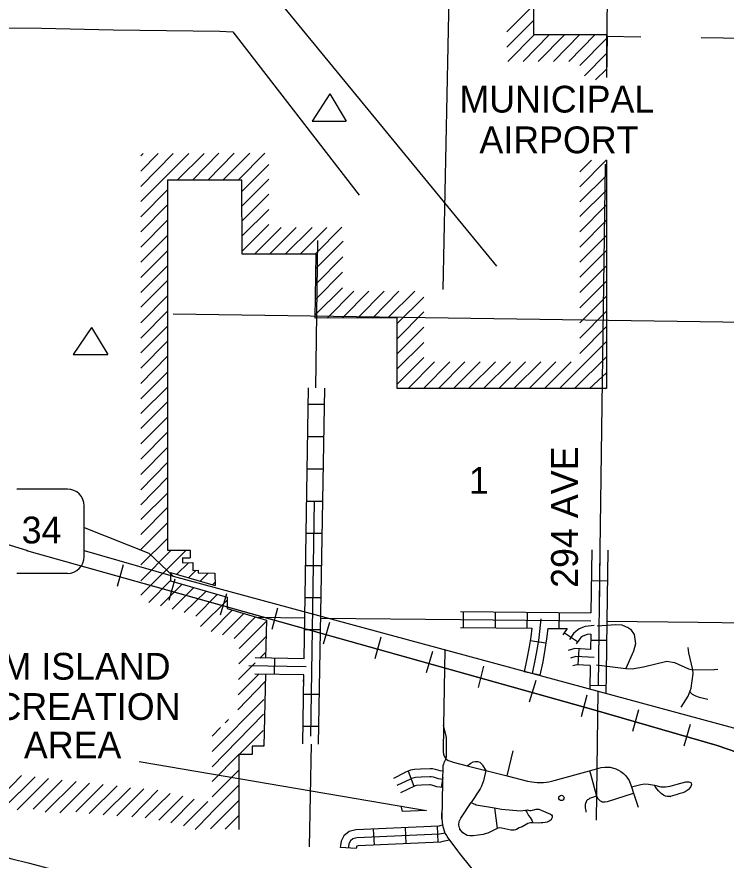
# Model space of a CAD drawing. Extents: x 1114317 to 1552118, y 15990191 to 16382059.
# Drawn here: x 1297762 to 1311011, y 16110307 to 16126048 of the extents above; entities that cross this region are included whole.
import ezdxf

# ---------------------------------------------------------------- set-up
doc = ezdxf.new("R2010")
doc.units = 0
for name, color, linetype in [('L13', 7, 'Continuous'), ('L14', 7, 'Continuous'), ('L15', 7, 'Continuous'), ('L16', 7, 'Continuous'), ('L17', 7, 'Continuous'), ('L2', 7, 'Continuous'), ('L3', 7, 'Continuous'), ('L30', 7, 'Continuous'), ('L35', 7, 'Continuous'), ('L36', 7, 'Continuous'), ('L4', 7, 'Continuous'), ('L8', 7, 'Continuous'), ('L9', 7, 'Continuous')]:
    doc.layers.add(name, color=color, linetype=linetype)

msp = doc.modelspace()

# ---------------------------------------------------------------- linework, layer by layer
at = {"layer": 'L13'}
for p, q in [((1308854, 16130818), (1308776, 16125334)), ((1308786, 16125688), (1308775, 16124919)), ((1308779, 16125688), (1309418, 16125677)), ((1310543, 16125662), (1312762, 16125626)), ((1308753, 16123296), (1308653, 16116097)), ((1303378, 16121871), (1303344, 16119121)), ((1300685, 16120503), (1315862, 16120286)), ((1302240, 16114840), (1303140, 16114831)), ((1303440, 16114827), (1306050, 16114800)), ((1308784, 16114770), (1310490, 16114750)), ((1310490, 16114750), (1312251, 16114729)), ((1308616, 16113460), (1308583, 16111051)), ((1303259, 16112475), (1303224, 16110555))]:
    msp.add_line(p, q, dxfattribs=at)
at = {"layer": 'L15'}
for p, q in [((1299751, 16115820), (1299634, 16115418)), ((1300711, 16115550), (1300601, 16115154)), ((1301678, 16115276), (1301562, 16114880)), ((1302633, 16115012), (1302528, 16114610)), ((1303600, 16114742), (1303483, 16114336)), ((1304560, 16114468), (1304450, 16114067)), ((1305527, 16114204), (1305411, 16113803)), ((1306482, 16113929), (1306377, 16113528)), ((1307454, 16113660), (1307332, 16113259)), ((1308410, 16113385), (1308304, 16112984)), ((1309376, 16113111), (1309260, 16112710)), ((1310337, 16112836), (1310220, 16112435))]:
    msp.add_line(p, q, dxfattribs=at)
for points in [[(1278246, 16123418), (1278563, 16122995), (1278937, 16122721), (1279634, 16122583), (1280300, 16122567), (1280759, 16122604), (1281377, 16122784), (1282079, 16122953), (1282929, 16123143), (1283262, 16123217), (1283563, 16123254), (1283853, 16123238), (1284059, 16123117), (1284634, 16122583), (1286577, 16120867), (1287792, 16119811), (1288610, 16119310), (1289370, 16118829), (1289983, 16118555), (1290627, 16118343), (1291778, 16117979), (1292961, 16117610), (1294217, 16117235), (1297961, 16116084)], [(1297945, 16116084), (1308541, 16113111), (1310844, 16112446), (1314027, 16111353), (1314650, 16111126), (1315833, 16110777)], [(1315833, 16110777), (1314650, 16111126), (1314027, 16111353), (1310844, 16112446), (1308541, 16113111), (1298967, 16115797)]]:
    msp.add_lwpolyline(points, dxfattribs=at)
at = {"layer": 'L16'}
for p, q in [((1307415, 16127681), (1307415, 16125717)), ((1307415, 16125717), (1308776, 16125717)), ((1308776, 16125717), (1308776, 16124916)), ((1308776, 16123373), (1308776, 16119108)), ((1301968, 16123002), (1300577, 16122998)), ((1300577, 16122998), (1300577, 16116093)), ((1301973, 16121616), (1301968, 16123002)), ((1303351, 16121619), (1301973, 16121616)), ((1303336, 16120425), (1303351, 16121619)), ((1304864, 16120427), (1303336, 16120425)), ((1304864, 16119108), (1304864, 16120427)), ((1308776, 16119108), (1304864, 16119108)), ((1300577, 16116093), (1301001, 16116092)), ((1301001, 16116092), (1301000, 16115949)), ((1300857, 16115951), (1301000, 16115949)), ((1300857, 16115951), (1300857, 16115858)), ((1300857, 16115858), (1301048, 16115860)), ((1301048, 16115860), (1301048, 16115716)), ((1300635, 16115678), (1301466, 16115431)), ((1300635, 16115678), (1300635, 16115520)), ((1301048, 16115716), (1301152, 16115722)), ((1301152, 16115722), (1301152, 16115668)), ((1300635, 16115520), (1301693, 16115216)), ((1301152, 16115668), (1301461, 16115664)), ((1301461, 16115664), (1301466, 16115431)), ((1301693, 16115216), (1301694, 16115006)), ((1301694, 16115006), (1302424, 16114785)), ((1302424, 16114785), (1302409, 16114078)), ((1302405, 16113778), (1302377, 16112432)), ((1302390, 16113775), (1302390, 16113774)), ((1302377, 16112432), (1302156, 16112432)), ((1302156, 16112432), (1302156, 16112282)), ((1302156, 16112282), (1301911, 16112282)), ((1301911, 16112282), (1301911, 16110880))]:
    msp.add_line(p, q, dxfattribs=at)
for points in [[(1306915, 16125767), (1307415, 16126267)], [(1306915, 16125481), (1307415, 16125981)], [(1306935, 16125217), (1307429, 16125717)], [(1307220, 16125217), (1307713, 16125717)], [(1307500, 16125217), (1308000, 16125717)], [(1307785, 16125217), (1308278, 16125717)], [(1308070, 16125217), (1308563, 16125717)], [(1308276, 16125142), (1308776, 16125642)], [(1308367, 16124949), (1308776, 16125367)], [(1308573, 16124871), (1308776, 16125074)], [(1300077, 16122603), (1300973, 16123499)], [(1300077, 16122882), (1300685, 16123499)], [(1300077, 16123167), (1300404, 16123498)], [(1300077, 16123451), (1300122, 16123497)], [(1300757, 16122999), (1301259, 16123500)], [(1301043, 16123000), (1301537, 16123501)], [(1301329, 16123001), (1301824, 16123502)], [(1301610, 16123001), (1302112, 16123503)], [(1301896, 16123002), (1302397, 16123504)], [(1302375, 16123486), (1302375, 16123486)], [(1301969, 16122795), (1302467, 16123294)], [(1308276, 16122877), (1308776, 16123377)], [(1308276, 16123157), (1308495, 16123376)], [(1308276, 16122598), (1308776, 16123088)], [(1301970, 16122522), (1302468, 16123020)], [(1300077, 16122318), (1300577, 16122818)], [(1308276, 16122321), (1308776, 16122815)], [(1301971, 16122238), (1302469, 16122736)], [(1300077, 16122038), (1300577, 16122538)], [(1301972, 16121962), (1302470, 16122452)], [(1308276, 16122038), (1308776, 16122538)], [(1300077, 16121747), (1300577, 16122252)], [(1301973, 16121675), (1302471, 16122173)], [(1308276, 16121752), (1308776, 16122253)], [(1300077, 16121468), (1300577, 16121968)], [(1302200, 16121617), (1302701, 16122118)], [(1302481, 16121617), (1302981, 16122118)], [(1302777, 16121618), (1303278, 16122119)], [(1303052, 16121618), (1303553, 16122119)], [(1303332, 16121619), (1303833, 16122120)], [(1303349, 16121351), (1303857, 16121858)], [(1308276, 16121471), (1308776, 16121965)], [(1300077, 16121183), (1300577, 16121683)], [(1308276, 16121188), (1308776, 16121688)], [(1303345, 16121061), (1303852, 16121569)], [(1300077, 16120904), (1300577, 16121399)], [(1308276, 16120902), (1308776, 16121402)], [(1303341, 16120771), (1303847, 16121284)], [(1300077, 16120628), (1300577, 16121128)], [(1308276, 16120617), (1308776, 16121117)], [(1303336, 16120483), (1303843, 16120989)], [(1303559, 16120425), (1304060, 16120926)], [(1303839, 16120426), (1304340, 16120926)], [(1304125, 16120426), (1304625, 16120927)], [(1304406, 16120426), (1304900, 16120927)], [(1304689, 16120427), (1305196, 16120927)], [(1300077, 16120338), (1300577, 16120838)], [(1304864, 16120326), (1305364, 16120813)], [(1308276, 16120337), (1308776, 16120837)], [(1300077, 16120053), (1300577, 16120553)], [(1308276, 16120052), (1308776, 16120552)], [(1304864, 16120041), (1305364, 16120541)], [(1300077, 16119779), (1300577, 16120274)], [(1304864, 16119761), (1305364, 16120254)], [(1308276, 16119767), (1308776, 16120267)], [(1300077, 16119493), (1300577, 16119993)], [(1304864, 16119476), (1305364, 16119969)], [(1307896, 16119108), (1308776, 16119987)], [(1300077, 16119207), (1300577, 16119713)], [(1304864, 16119190), (1305364, 16119690)], [(1305071, 16119108), (1305564, 16119608)], [(1305356, 16119108), (1305850, 16119608)], [(1305641, 16119108), (1306128, 16119608)], [(1305921, 16119108), (1306414, 16119608)], [(1306197, 16119108), (1306703, 16119608)], [(1306481, 16119108), (1306981, 16119608)], [(1306766, 16119108), (1307266, 16119608)], [(1307047, 16119108), (1307553, 16119608)], [(1307331, 16119108), (1307831, 16119608)], [(1307616, 16119108), (1308116, 16119608)], [(1308181, 16119108), (1308776, 16119702)], [(1300077, 16118918), (1300577, 16119418)], [(1308459, 16119108), (1308776, 16119405)], [(1300077, 16118644), (1300577, 16119138)], [(1308751, 16119108), (1308776, 16119131)], [(1300077, 16118363), (1300577, 16118863)], [(1300077, 16118078), (1300577, 16118578)], [(1300077, 16117793), (1300577, 16118293)], [(1300077, 16117508), (1300577, 16118008)], [(1300077, 16117222), (1300577, 16117728)], [(1300077, 16116942), (1300577, 16117448)], [(1300077, 16116663), (1300577, 16117158)], [(1300077, 16116383), (1300577, 16116888)], [(1300077, 16116103), (1300577, 16116603)], [(1300077, 16115817), (1300577, 16116309)], [(1300077, 16115518), (1300645, 16116093)], [(1300077, 16115256), (1300925, 16116092)], [(1300752, 16115643), (1300967, 16115859)], [(1300971, 16115578), (1301113, 16115720)], [(1300226, 16115117), (1300635, 16115526)], [(1301187, 16115514), (1301339, 16115666)], [(1300447, 16115054), (1300851, 16115458)], [(1300665, 16114991), (1301069, 16115395)], [(1301414, 16115446), (1301464, 16115496)], [(1300889, 16114927), (1301296, 16115330)], [(1301107, 16114864), (1301508, 16115269)], [(1301195, 16114671), (1301698, 16115166)], [(1301393, 16114575), (1301789, 16114977)], [(1301604, 16114511), (1302005, 16114912)], [(1301819, 16114446), (1302220, 16114846)], [(1301914, 16114256), (1302423, 16114765)], [(1301909, 16113970), (1302418, 16114479)], [(1302303, 16114080), (1302412, 16114188)], [(1301903, 16113679), (1302211, 16113988)], [(1301891, 16113115), (1302402, 16113641)], [(1301897, 16113392), (1302281, 16113780)], [(1301411, 16112338), (1302377, 16113303)], [(1301411, 16112051), (1302370, 16113029)], [(1301656, 16112873), (1301714, 16112932)], [(1301411, 16112620), (1301568, 16112782)], [(1301915, 16112282), (1302362, 16112728)], [(1302356, 16112432), (1302378, 16112454)], [(1301411, 16111778), (1301911, 16112278)], [(1301411, 16111488), (1301911, 16111988)], [(1297306, 16111336), (1297850, 16111886)], [(1297515, 16111278), (1298103, 16111860)], [(1297771, 16111247), (1298351, 16111828)], [(1298069, 16111261), (1298610, 16111801)], [(1298293, 16111200), (1298869, 16111775)], [(1298564, 16111190), (1299117, 16111743)], [(1298865, 16111207), (1299376, 16111717)], [(1299114, 16111175), (1299634, 16111696)], [(1299376, 16111153), (1299883, 16111659)], [(1299633, 16111135), (1300136, 16111638)], [(1299912, 16111116), (1300395, 16111611)], [(1301382, 16111175), (1301911, 16111705)], [(1300161, 16111099), (1300625, 16111554)], [(1300415, 16111056), (1300861, 16111502)], [(1300640, 16111006), (1301077, 16111444)], [(1301382, 16110892), (1301911, 16111422)], [(1300877, 16110948), (1301331, 16111402)], [(1301092, 16110880), (1301382, 16111170)], [(1301655, 16110883), (1301911, 16111139)]]:
    msp.add_lwpolyline(points, dxfattribs=at)
at = {"layer": 'L17'}
for p, q in [((1305870, 16128175), (1305717, 16120962)), ((1302417, 16126633), (1306720, 16121395))]:
    msp.add_line(p, q, dxfattribs=at)
at = {"layer": 'L2'}
msp.add_spline([(1282343, 16121886), (1283494, 16115550), (1285020, 16113908), (1294244, 16111078), (1304001, 16108560), (1313161, 16105962), (1317876, 16104953), (1321952, 16105038), (1331044, 16103771), (1335675, 16104130), (1340918, 16102662), (1350231, 16099304), (1354281, 16099018), (1358959, 16096268), (1367216, 16090549), (1367824, 16090201), (1375717, 16086837), (1378932, 16085127)], degree=3, dxfattribs=at)
at = {"layer": 'L3'}
for p, q in [((1298709, 16117234), (1297764, 16117234)), ((1299020, 16115977), (1299020, 16116917)), ((1299020, 16116517), (1300226, 16116036)), ((1299020, 16116088), (1300685, 16115608)), ((1297764, 16115661), (1298709, 16115661)), ((1300685, 16115608), (1313490, 16112139))]:
    msp.add_line(p, q, dxfattribs=at)
msp.add_lwpolyline([(1300226, 16116036), (1300685, 16115608)], dxfattribs=at)
for centre, start, end in [((1298706, 16116919), 0.0011, 90.0011), ((1298706, 16115974), 270.0011, 0.0011)]:
    msp.add_arc(centre, 315, start, end, dxfattribs=at)
at = {"layer": 'L35'}
for p, q in [((1303610, 16124611), (1303277, 16124104)), ((1303610, 16124611), (1303916, 16124104)), ((1303277, 16124104), (1303916, 16124104)), ((1299154, 16120250), (1298816, 16119743)), ((1299154, 16120250), (1299460, 16119743)), ((1298816, 16119743), (1299460, 16119743))]:
    msp.add_line(p, q, dxfattribs=at)
at = {"layer": 'L36'}
msp.add_lwpolyline([(1300046, 16112149), (1305417, 16111234), (1304969, 16111217), (1304938, 16111319)], dxfattribs=at)
msp.add_ellipse((1307934, 16111469), major_axis=(0, 50), ratio=0.999962, dxfattribs=at)
at = {"layer": 'L4'}
for p, q in [((1306920, 16111882), (1307036, 16112345)), ((1306682, 16111282), (1306733, 16110898))]:
    msp.add_line(p, q, dxfattribs=at)
for points in [[(1296968, 16125846), (1298225, 16125836), (1299560, 16125809), (1301551, 16125778), (1301794, 16125767), (1304154, 16122721)], [(1305755, 16114235), (1305729, 16112805), (1305724, 16112328), (1305731, 16112284), (1305742, 16112250), (1305775, 16112197), (1305822, 16112167), (1305860, 16112152), (1305911, 16112135), (1306177, 16112068), (1306525, 16111979), (1306920, 16111882), (1307302, 16111783), (1307380, 16111768), (1307479, 16111757), (1307599, 16111758), (1307698, 16111771), (1307796, 16111793), (1308462, 16111975), (1308675, 16112034), (1308744, 16112045), (1308843, 16112040), (1308949, 16112011), (1309000, 16111989), (1309047, 16111962), (1309095, 16111925), (1309119, 16111901), (1309137, 16111882), (1309197, 16111796), (1309245, 16111676), (1309281, 16111560), (1309370, 16111294)], [(1305727, 16112828), (1305780, 16112597), (1305782, 16112567), (1305779, 16112231), (1305778, 16112204)], [(1305775, 16112197), (1305735, 16112125), (1305729, 16112101), (1305720, 16112067), (1305719, 16112039), (1305712, 16111815), (1305715, 16111764), (1305700, 16111076), (1305703, 16111193), (1305700, 16111076), (1305714, 16110957), (1305758, 16110813), (1305788, 16110765), (1305814, 16110721), (1305993, 16110480), (1306033, 16110429), (1306442, 16109918), (1306524, 16109829), (1306509, 16109844), (1306899, 16109466)], [(1306177, 16112068), (1306240, 16112117), (1306284, 16112142), (1306322, 16112151), (1306367, 16112146), (1306410, 16112133), (1306416, 16112131), (1306437, 16112111), (1306459, 16112084), (1306469, 16112070), (1306525, 16111979)], [(1306525, 16111979), (1306479, 16111787), (1306442, 16111686), (1306417, 16111638), (1306250, 16111380), (1306300, 16111356), (1306322, 16111349), (1306345, 16111342), (1306682, 16111282), (1306816, 16111259), (1307169, 16111228), (1307216, 16111232), (1307263, 16111242), (1307301, 16111245), (1307341, 16111235), (1307343, 16111234), (1307366, 16111235), (1307395, 16111239), (1307464, 16111260), (1307512, 16111261), (1307731, 16111165), (1307750, 16111151), (1307761, 16111136), (1307762, 16111100), (1307757, 16111090), (1307746, 16111068), (1307740, 16111061), (1307705, 16111033), (1307678, 16111020), (1307667, 16111015), (1307632, 16111007), (1307586, 16111004), (1307554, 16111002), (1307501, 16110999), (1307398, 16111006), (1307360, 16111006), (1307309, 16110992), (1307199, 16110930), (1307183, 16110925), (1307147, 16110913), (1307097, 16110881), (1307075, 16110875), (1307051, 16110867), (1306991, 16110867), (1306822, 16110907), (1306780, 16110908), (1306748, 16110901), (1306733, 16110898), (1306582, 16110820), (1306559, 16110812), (1306531, 16110802), (1306473, 16110787), (1306473, 16110787), (1306289, 16110761), (1306289, 16110761), (1306223, 16110762), (1306176, 16110770), (1306094, 16110818), (1306038, 16110888), (1306034, 16110897), (1306028, 16110910), (1306019, 16110958), (1306016, 16110969), (1306023, 16111028), (1306053, 16111093), (1306250, 16111380)], [(1308462, 16111975), (1308479, 16111921), (1308592, 16111504), (1308615, 16111460), (1308660, 16111413), (1308674, 16111406), (1308691, 16111397), (1308745, 16111393), (1308794, 16111403), (1309281, 16111560)], [(1309245, 16111676), (1309415, 16111719), (1309484, 16111730), (1309559, 16111728), (1309559, 16111728), (1309671, 16111704), (1309794, 16111678), (1309829, 16111674), (1309852, 16111675), (1309881, 16111677), (1309968, 16111690), (1310097, 16111724), (1310258, 16111766), (1310314, 16111771), (1310351, 16111759), (1310361, 16111746), (1310362, 16111721), (1310354, 16111684), (1310330, 16111648), (1310317, 16111634), (1310302, 16111619), (1310248, 16111585), (1310200, 16111564), (1310130, 16111545), (1310098, 16111530), (1309966, 16111496), (1309975, 16111498), (1309934, 16111493), (1309907, 16111494), (1309876, 16111502), (1309841, 16111518), (1309840, 16111519), (1309796, 16111554), (1309734, 16111616), (1309749, 16111603), (1309696, 16111663), (1309687, 16111675), (1309671, 16111704)], [(1308592, 16111504), (1308460, 16111458), (1308438, 16111442), (1308422, 16111434), (1308405, 16111415), (1308405, 16111415), (1308378, 16111346), (1308380, 16111305), (1308380, 16111286), (1308389, 16111228), (1308392, 16111205)], [(1307263, 16111242), (1307287, 16111205), (1307322, 16111141), (1307349, 16111100), (1307382, 16111051), (1307398, 16111006)]]:
    msp.add_lwpolyline(points, dxfattribs=at)
at = {"layer": 'L8'}
for p, q in [((1303127, 16114066), (1303213, 16119122)), ((1303398, 16112473), (1303515, 16119120)), ((1303213, 16118820), (1303514, 16118820)), ((1303203, 16118218), (1303504, 16118218)), ((1303191, 16117614), (1303492, 16117614)), ((1303185, 16117009), (1303486, 16117009)), ((1303251, 16112620), (1303325, 16117013)), ((1303167, 16116411), (1303468, 16116411)), ((1308503, 16116099), (1308487, 16114925)), ((1308653, 16116097), (1308637, 16114923)), ((1308803, 16116095), (1308784, 16114770)), ((1303161, 16115809), (1303462, 16115809)), ((1308794, 16115517), (1308496, 16115521)), ((1303145, 16115212), (1303441, 16115212)), ((1306051, 16114950), (1308487, 16114925)), ((1306100, 16114949), (1306097, 16114651)), ((1306697, 16114943), (1306694, 16114644)), ((1307293, 16114936), (1307290, 16114638)), ((1307890, 16114930), (1307887, 16114632)), ((1306050, 16114800), (1308485, 16114775)), ((1308784, 16114770), (1308771, 16113782)), ((1303135, 16114610), (1303436, 16114610)), ((1306048, 16114650), (1307379, 16114636)), ((1307680, 16114633), (1308041, 16114629)), ((1307990, 16114553), (1308237, 16114387)), ((1308481, 16114527), (1308477, 16114241)), ((1308482, 16114416), (1308780, 16114412)), ((1308631, 16114546), (1308625, 16114086)), ((1307645, 16114355), (1307350, 16114403)), ((1308257, 16114254), (1308241, 16113954)), ((1303127, 16114066), (1302213, 16114081)), ((1302573, 16114074), (1302568, 16113776)), ((1308473, 16113941), (1308467, 16113500)), ((1303167, 16113915), (1302095, 16113933)), ((1307531, 16113761), (1307239, 16113825)), ((1308771, 16113782), (1308766, 16113419)), ((1303121, 16113766), (1302208, 16113781)), ((1303104, 16112477), (1303121, 16113766)), ((1303119, 16113634), (1303120, 16113715)), ((1308767, 16113561), (1308468, 16113565)), ((1303118, 16113404), (1303419, 16113404)), ((1303103, 16112810), (1303399, 16112810)), ((1305073, 16111966), (1305175, 16111686)), ((1305717, 16111851), (1305691, 16111667)), ((1304441, 16110588), (1304427, 16110886)), ((1305037, 16110616), (1305023, 16110914)), ((1305633, 16110644), (1305619, 16110942)), ((1304102, 16110524), (1303805, 16110542))]:
    msp.add_line(p, q, dxfattribs=at)
for points in [[(1307549, 16114814), (1307510, 16114456), (1307479, 16114264), (1307438, 16114035), (1307385, 16113793)], [(1307379, 16114636), (1307361, 16114476), (1307331, 16114289), (1307291, 16114064), (1307239, 16113825)], [(1307680, 16114633), (1307658, 16114436), (1307627, 16114239), (1307585, 16114006), (1307532, 16113761)], [(1308041, 16114629), (1307962, 16114512)], [(1308546, 16114684), (1308379, 16114667), (1308266, 16114623), (1308202, 16114578), (1308160, 16114537), (1308087, 16114428)], [(1308604, 16114680), (1308948, 16114708), (1309066, 16114697), (1309189, 16114646), (1309224, 16114621), (1309294, 16114516), (1309320, 16114343), (1309279, 16114205), (1309139, 16113886)], [(1308481, 16114527), (1308414, 16114519), (1308337, 16114490), (1308298, 16114463), (1308276, 16114441), (1308211, 16114344)], [(1308477, 16114241), (1308188, 16114258), (1308062, 16114219)], [(1310172, 16113162), (1310302, 16113368), (1310357, 16113515), (1310397, 16113789), (1310392, 16113858), (1310317, 16114178), (1310299, 16114278)], [(1308548, 16114087), (1308206, 16114106), (1308105, 16114076)], [(1308473, 16113941), (1308224, 16113955), (1308149, 16113932)], [(1310392, 16113858), (1310791, 16113867), (1310857, 16113870)], [(1310341, 16113442), (1310376, 16113408), (1310437, 16113376), (1310510, 16113350), (1310669, 16113309)], [(1305716, 16111966), (1305670, 16111972), (1305581, 16111999), (1305524, 16112009), (1305481, 16112014), (1305304, 16112007), (1305188, 16111998), (1305118, 16111984), (1305009, 16111944), (1305004, 16111934), (1304796, 16111833)], [(1305712, 16111815), (1305638, 16111825), (1305547, 16111853), (1305503, 16111860), (1305475, 16111864), (1305313, 16111857), (1305208, 16111849), (1305159, 16111839), (1305117, 16111824), (1305116, 16111821), (1304861, 16111698)], [(1305713, 16111664), (1305606, 16111678), (1305513, 16111706), (1305481, 16111712), (1305470, 16111713), (1305322, 16111707), (1305229, 16111700), (1305200, 16111694), (1305191, 16111691), (1304927, 16111563)], [(1305714, 16110957), (1305665, 16110948), (1305643, 16110944), (1304094, 16110872), (1303970, 16110840), (1303873, 16110761), (1303823, 16110661), (1303806, 16110578), (1303804, 16110542)], [(1305758, 16110813), (1305692, 16110800), (1305660, 16110795), (1304116, 16110722), (1304039, 16110703), (1303993, 16110665), (1303966, 16110612), (1303955, 16110558), (1303954, 16110533)], [(1305846, 16110677), (1305718, 16110652), (1305676, 16110645), (1304139, 16110573), (1304111, 16110566), (1304109, 16110562), (1304104, 16110538), (1304103, 16110524)]]:
    msp.add_lwpolyline(points, dxfattribs=at)
at = {"layer": 'L9'}
for p, q in [((1308653, 16116097), (1308618, 16113563)), ((1306050, 16114800), (1308484, 16114775))]:
    msp.add_line(p, q, dxfattribs=at)
msp.add_lwpolyline([(1308589, 16113952), (1308786, 16113931), (1309139, 16113886), (1309259, 16113878), (1309465, 16113913), (1309904, 16114024), (1310045, 16113994), (1310045, 16113994), (1310306, 16113880), (1310392, 16113858)], dxfattribs=at)

# ---------------------------------------------------------------- texts
at = {"layer": 'L14'}
msp.add_text('1', height=500, rotation=0, dxfattribs=at).set_placement((1306208, 16117145))
at = {"layer": 'L17'}
for s, p in [('MUNICIPAL', (1306028, 16124262)), ('AIRPORT', (1306403, 16123502))]:
    msp.add_text(s, height=500, rotation=0, dxfattribs=at).set_placement(p)
at = {"layer": 'L3'}
msp.add_text('34', height=500, rotation=0, dxfattribs=at).set_placement((1297852, 16116219))
at = {"layer": 'L30'}
msp.add_text('294 AVE', height=500, rotation=90, dxfattribs=at).set_placement((1308242, 16115389))
at = {"layer": 'L36'}
for s, height, p in [('FARM ISLAND', 499.96, (1296139, 16113676)), ('RECREATION', 500, (1296435, 16112924)), ('AREA', 500, (1297894, 16112206))]:
    msp.add_text(s, height=height, rotation=0, dxfattribs=at).set_placement(p)

doc.saveas('drawing.dxf')
